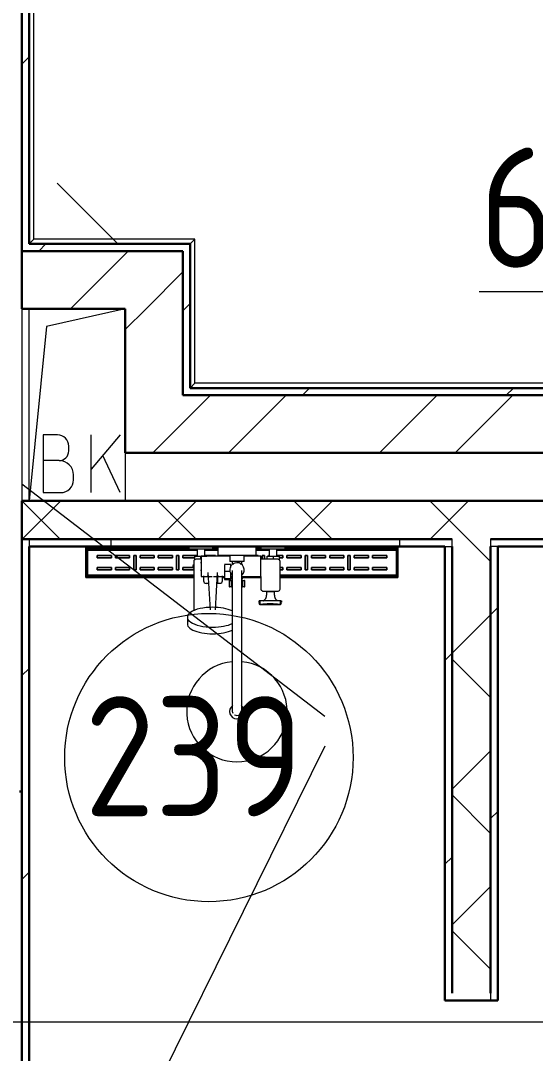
# Model space of a CAD drawing. Header units: millimetres. Extents: x -421858 to 614926, y -468665 to 141641.
# Drawn here: x 131424 to 132494, y 16898 to 19047 of the extents above; entities that cross this region are included whole.
import ezdxf

# ---------------------------------------------------------------- set-up
doc = ezdxf.new("R2010")
doc.units = ezdxf.units.MM
doc.linetypes.add('ADSK_Линия сетки', pattern=[25, 20, -2.5, 0, -2.5])
doc.linetypes.add('ADSK_Сверху', pattern=[450, 300, -150])
for name, color, linetype, lineweight in [('Линии', 252, 'Continuous', 9), ('Марки помещений', 252, 'Continuous', 20), ('Обобщенные модели', 252, 'Continuous', 18), ('Оборудование', 8, 'Continuous', 18), ('Ограждение', 252, 'Continuous', 9), ('Оси', 252, 'Continuous', 9), ('Перекрытие', 252, 'Continuous', 18), ('Сантехника', 252, 'Continuous', 9), ('Стены внутренние', 7, 'Continuous', 18), ('Стены наружные', 7, 'Continuous', 18), ('Стены штриховка', 252, 'Continuous', 9)]:
    doc.layers.add(name, color=color, linetype=linetype, lineweight=lineweight)
doc.styles.add('GOST Common_2', font='', dxfattribs={"width": 0.9, "height": 250})
doc.styles.get('GOST Common_2').set_extended_font_data('GOST type B')

# ---------------------------------------------------------------- blocks, each defined once
blk = doc.blocks.new('2 этаж')
at = {"color": 251, "lineweight": 18, "true_color": 0x636466}
for p, q in [((131441, 18047.7), (131441, 18447.7)), ((131641, 18447.7), (131477.2, 18410.9)), ((131477.2, 18410.9), (131441, 18047.7)), ((131500.2, 18185), (131470.2, 18185)), ((131470.2, 18185), (131470.2, 18065)), ((131630.2, 18185), (131570.2, 18113.5)), ((131570.2, 18065), (131570.2, 18185)), ((131523.5, 18151.6), (131523.5, 18161.6)), ((131641, 18147.7), (131641, 18047.7)), ((131503.5, 18131.6), (131470.2, 18131.6)), ((131630.2, 18065), (131594.2, 18142.1)), ((131533.5, 18091.6), (131533.5, 18101.6)), ((131470.2, 18065), (131506.8, 18065))]:
    blk.add_line(p, q, dxfattribs=at)
for centre, radius, start, end in [((131500.2, 18161.6), 23.3, 0, 90), ((131503.5, 18151.6), 20, 270, 0), ((131503.5, 18101.6), 30, 0, 90), ((131506.8, 18091.6), 26.7, 270, 0)]:
    blk.add_arc(centre, radius, start, end, dxfattribs=at)
at = {"layer": 'Линии', "color": 251, "linetype": 'ADSK_Сверху', "ltscale": 100, "true_color": 0x636466}
for p, q in [((132056.6, 17598.7), (131426, 18082.7)), ((132056.6, 17536.8), (131426, 16262.7))]:
    blk.add_line(p, q, dxfattribs=at)
at = {"layer": 'Марки помещений', "color": 251, "true_color": 0x636466}
blk.add_circle((131815.1, 17513.4), 300, dxfattribs=at)
at = {"layer": 'Обобщенные модели', "color": 251, "lineweight": 9, "true_color": 0x636466}
for p, q in [((131919.2, 17839.7), (131919.2, 17836.3)), ((131921.2, 17839.7), (131919.4, 17839.7)), ((131921.2, 17839.7), (131921.2, 17832.3)), ((131964.3, 17839.7), (131921.2, 17839.7)), ((131921.2, 17832.3), (131921.2, 17839.7)), ((131921.2, 17832.3), (131964.3, 17832.3)), ((131964.3, 17832.3), (131964.3, 17839.7)), ((131965.8, 17839.7), (131964.3, 17839.7)), ((131964.3, 17839.7), (131964.3, 17832.3)), ((131966, 17839.7), (131966, 17837)), ((131966.1, 17836.6), (131966.1, 17839.7))]:
    blk.add_line(p, q, dxfattribs=at)
for points, knots in [([(131919.2, 17835.8), (131919.2, 17835.6), (131919.3, 17835.3), (131919.4, 17834.6), (131919.6, 17834), (131919.8, 17833.4), (131920, 17833), (131920.5, 17832.6), (131920.9, 17832.4), (131921.2, 17832.3)], [0.3333333, 0.3333333, 0.3333333, 0.3333333, 0.4166667, 0.5, 0.5833333, 0.6666667, 0.75, 0.8333333, 1, 1, 1, 1]), ([(131921.2, 17832.3), (131921.2, 17832.3), (131921.8, 17832.3), (131923.7, 17832.6), (131925, 17832.8), (131926.2, 17832.9), (131927.5, 17833), (131928.8, 17833.2), (131930.3, 17833.4), (131931.9, 17833.5), (131933.6, 17833.6), (131935.9, 17833.8), (131940.2, 17834), (131945.3, 17834), (131949.5, 17833.8), (131951.9, 17833.6), (131953.5, 17833.5), (131955.1, 17833.4), (131956.6, 17833.2), (131958, 17833), (131959.3, 17832.9), (131960.4, 17832.8), (131961.8, 17832.6), (131963.6, 17832.3), (131964.3, 17832.3), (131964.3, 17832.3)], [0, 0, 0, 0, 0.111111, 0.166667, 0.194444, 0.222222, 0.25, 0.277778, 0.305556, 0.333333, 0.361111, 0.388889, 0.444444, 0.555556, 0.611111, 0.638889, 0.666667, 0.694444, 0.722222, 0.75, 0.777778, 0.805556, 0.833333, 0.888889, 1, 1, 1, 1]), ([(131964.3, 17832.3), (131964.5, 17832.4), (131964.9, 17832.6), (131965.2, 17833.1), (131965.4, 17833.4), (131965.6, 17834), (131965.8, 17834.7), (131965.9, 17835.3), (131966, 17835.7), (131966, 17835.8)], [0, 0, 0, 0, 0.1666667, 0.25, 0.3333333, 0.4166667, 0.5, 0.5833333, 0.6666667, 0.6666667, 0.6666667, 0.6666667])]:
    blk.add_open_spline(points, degree=3, knots=knots, dxfattribs=at)
at = {"layer": 'Оборудование', "color": 251, "true_color": 0x636466}
blk.add_line((131626, 18582.7), (131499.6, 18709.2), dxfattribs=at)
at = {"layer": 'Ограждение', "color": 251, "true_color": 0x636466}
for p, q in [((131451, 18592.7), (131451, 19522.7)), ((131451, 18592.7), (131441, 18582.7)), ((131786, 18592.7), (131451, 18592.7)), ((131786, 18592.7), (131776, 18582.7)), ((131786, 18292.7), (131786, 18592.7)), ((131786, 18292.7), (131776, 18282.7)), ((133271, 18292.7), (131786, 18292.7))]:
    blk.add_line(p, q, dxfattribs=at)
at = {"layer": 'Оси', "color": 251, "linetype": 'ADSK_Линия сетки', "ltscale": 100, "true_color": 0x636466}
for p, q in [((131426, 33713.4), (131426, -32263.4)), ((165326, 16962.7), (93603.7, 16962.7))]:
    blk.add_line(p, q, dxfattribs=at)
at = {"layer": 'Перекрытие', "color": 251, "ltscale": 100, "true_color": 0x636466}
for p, q in [((131441, 18047.7), (131441, 18447.7)), ((131641, 18147.7), (131641, 18047.7))]:
    blk.add_line(p, q, dxfattribs=at)
at = {"layer": 'Сантехника', "color": 251, "true_color": 0x636466}
for p, q in [((131773.5, 17952.7), (131773.5, 17947.7)), ((131823.5, 17947.7), (131823.5, 17952.7)), ((131833.5, 17951.5), (131833.5, 17934.2)), ((131873.5, 17951.5), (131833.5, 17951.5)), ((131913.5, 17951.5), (131873.5, 17951.5)), ((131913.5, 17934.2), (131913.5, 17951.5)), ((131923.5, 17952.7), (131923.5, 17947.7)), ((131973.5, 17947.7), (131973.5, 17952.7)), ((131559.1, 17888), (131559.1, 17949.9)), ((131559.1, 17949.9), (131559.1, 17888)), ((131559.1, 17949.9), (131773.5, 17949.9)), ((131773.5, 17949.9), (131559.1, 17949.9)), ((131773.6, 17948), (131561, 17948)), ((131561, 17948), (131773.6, 17948)), ((131561, 17948), (131561, 17889.9)), ((131561, 17889.9), (131561, 17948)), ((131562.6, 17941.3), (131562.6, 17946.3)), ((131790.5, 17946.3), (131562.6, 17946.3)), ((131562.6, 17944.8), (131562.6, 17946.3)), ((131562.6, 17944.8), (131790.5, 17944.8)), ((131562.6, 17944.8), (131562.6, 17941.3)), ((131562.6, 17896.7), (131562.6, 17941.3)), ((131562.6, 17941.3), (131562.6, 17896.7)), ((131612.3, 17934), (131582.8, 17934)), ((131582.8, 17934), (131582.8, 17929)), ((131582.8, 17929), (131582.8, 17934)), ((131582.8, 17934), (131612.3, 17934)), ((131582.8, 17929), (131612.3, 17929)), ((131612.3, 17929), (131582.8, 17929)), ((131612.3, 17929), (131612.3, 17934)), ((131612.3, 17934), (131612.3, 17929)), ((131650.2, 17934), (131620.7, 17934)), ((131620.7, 17934), (131620.7, 17929)), ((131620.7, 17929), (131620.7, 17934)), ((131620.7, 17934), (131650.2, 17934)), ((131620.7, 17929), (131650.2, 17929)), ((131650.2, 17929), (131620.7, 17929)), ((131650.2, 17929), (131650.2, 17934)), ((131650.2, 17934), (131650.2, 17929)), ((131663.5, 17934), (131658.6, 17934)), ((131658.6, 17934), (131658.6, 17904)), ((131658.6, 17904), (131658.6, 17934)), ((131658.6, 17934), (131663.5, 17934)), ((131663.5, 17904), (131663.5, 17934)), ((131663.5, 17934), (131663.5, 17904)), ((131701.5, 17934), (131671.9, 17934)), ((131671.9, 17934), (131671.9, 17929)), ((131671.9, 17929), (131671.9, 17934)), ((131671.9, 17934), (131701.5, 17934)), ((131671.9, 17929), (131701.5, 17929)), ((131701.5, 17929), (131671.9, 17929)), ((131701.5, 17929), (131701.5, 17934)), ((131701.5, 17934), (131701.5, 17929)), ((131739.4, 17934), (131709.8, 17934)), ((131709.8, 17934), (131709.8, 17929)), ((131709.8, 17929), (131709.8, 17934)), ((131709.8, 17934), (131739.4, 17934)), ((131709.8, 17929), (131739.4, 17929)), ((131739.4, 17929), (131709.8, 17929)), ((131739.4, 17929), (131739.4, 17934)), ((131739.4, 17934), (131739.4, 17929)), ((131752.7, 17934), (131747.7, 17934)), ((131747.7, 17934), (131747.7, 17904)), ((131747.7, 17904), (131747.7, 17934)), ((131747.7, 17934), (131752.7, 17934)), ((131752.7, 17904), (131752.7, 17934)), ((131752.7, 17934), (131752.7, 17904)), ((131790.5, 17934), (131761, 17934)), ((131761, 17934), (131761, 17929)), ((131761, 17929), (131761, 17934)), ((131761, 17934), (131790.5, 17934)), ((131761, 17929), (131786, 17929)), ((131786, 17929), (131761, 17929)), ((131773.5, 17947.7), (131823.5, 17947.7)), ((131786, 17932.7), (131798.5, 17932.7)), ((131786, 17924.4), (131786, 17932.7)), ((131790.5, 17947.7), (131790.5, 17932.7)), ((131798.5, 17932.7), (131811, 17932.7)), ((131798.5, 17926.4), (131798.5, 17932.7)), ((131858.7, 17932.4), (131798.8, 17932.4)), ((131798.8, 17932.4), (131798.8, 17890.2)), ((131806.5, 17932.7), (131806.5, 17947.7)), ((131833.5, 17946.3), (131806.5, 17946.3)), ((131806.5, 17944.8), (131833.5, 17944.8)), ((131828.5, 17934), (131806.5, 17934)), ((131806.5, 17934), (131828.5, 17934)), ((131823.5, 17949.9), (131833.5, 17949.9)), ((131833.5, 17949.9), (131823.5, 17949.9)), ((131833.5, 17948), (131823.5, 17948)), ((131823.5, 17948), (131833.5, 17948)), ((131828.5, 17932.3), (131828.5, 17934)), ((131828.5, 17934), (131828.5, 17932.3)), ((131873.5, 17934.2), (131833.5, 17934.2)), ((131841.8, 17934), (131836.9, 17934)), ((131836.9, 17934), (131836.9, 17932.2)), ((131836.9, 17932.2), (131836.9, 17934)), ((131836.9, 17934), (131841.8, 17934)), ((131841.8, 17932.4), (131841.8, 17934)), ((131841.8, 17934), (131841.8, 17932.4)), ((131858.5, 17934), (131850.2, 17934)), ((131850.2, 17934), (131850.2, 17932.4)), ((131850.2, 17932.4), (131850.2, 17934)), ((131850.2, 17934), (131858.5, 17934)), ((131858.5, 17934.2), (131858.5, 17921.6)), ((131913.5, 17934.2), (131873.5, 17934.2)), ((131888.5, 17921.6), (131888.5, 17934.2)), ((131917.7, 17934), (131888.5, 17934)), ((131888.5, 17934), (131917.7, 17934)), ((131923.5, 17932.4), (131888.5, 17932.4)), ((131913.5, 17949.9), (131923.5, 17949.9)), ((131923.5, 17949.9), (131913.5, 17949.9)), ((131923.5, 17948), (131913.5, 17948)), ((131913.5, 17948), (131923.5, 17948)), ((131940.5, 17946.3), (131913.5, 17946.3)), ((131913.5, 17944.8), (131940.5, 17944.8)), ((131917.7, 17932.4), (131917.7, 17934)), ((131917.7, 17934), (131917.7, 17932.4)), ((131923.5, 17947.7), (131973.5, 17947.7)), ((131923.5, 17890.2), (131923.5, 17932.4)), ((131931, 17934), (131926, 17934)), ((131926, 17934), (131926, 17926.4)), ((131926, 17926.4), (131926, 17934)), ((131926, 17934), (131931, 17934)), ((131931, 17926.4), (131931, 17934)), ((131931, 17934), (131931, 17926.4)), ((131936, 17932.7), (131948.5, 17932.7)), ((131936, 17926.4), (131936, 17932.7)), ((131940.5, 17934), (131939.3, 17934)), ((131939.3, 17934), (131939.3, 17932.7)), ((131939.3, 17932.7), (131939.3, 17934)), ((131939.3, 17934), (131940.5, 17934)), ((131940.5, 17947.7), (131940.5, 17932.7)), ((131948.5, 17932.7), (131961, 17932.7)), ((131948.5, 17932.7), (131948.5, 17926.4)), ((131956.5, 17932.7), (131956.5, 17947.7)), ((132205.3, 17946.3), (131956.5, 17946.3)), ((131956.5, 17944.8), (132205.3, 17944.8)), ((131968.9, 17934), (131956.5, 17934)), ((131956.5, 17934), (131968.9, 17934)), ((131961, 17932.7), (131961, 17924.3)), ((131961, 17929), (131968.9, 17929)), ((131968.9, 17929), (131961, 17929)), ((131968.9, 17929), (131968.9, 17934)), ((131968.9, 17934), (131968.9, 17929)), ((132206.5, 17948), (131973.4, 17948)), ((131973.4, 17948), (132206.5, 17948)), ((131973.5, 17949.9), (132208.4, 17949.9)), ((132208.4, 17949.9), (131973.5, 17949.9)), ((132006.8, 17934), (131977.3, 17934)), ((131977.3, 17934), (131977.3, 17929)), ((131977.3, 17929), (131977.3, 17934)), ((131977.3, 17934), (132006.8, 17934)), ((131977.3, 17929), (132006.8, 17929)), ((132006.8, 17929), (131977.3, 17929)), ((132006.8, 17929), (132006.8, 17934)), ((132006.8, 17934), (132006.8, 17929)), ((132020.1, 17934), (132015.2, 17934)), ((132015.2, 17934), (132015.2, 17904)), ((132015.2, 17904), (132015.2, 17934)), ((132015.2, 17934), (132020.1, 17934)), ((132020.1, 17904), (132020.1, 17934)), ((132020.1, 17934), (132020.1, 17904)), ((132058, 17934), (132028.5, 17934)), ((132028.5, 17934), (132028.5, 17929)), ((132028.5, 17929), (132028.5, 17934)), ((132028.5, 17934), (132058, 17934)), ((132028.5, 17929), (132058, 17929)), ((132058, 17929), (132028.5, 17929)), ((132058, 17929), (132058, 17934)), ((132058, 17934), (132058, 17929)), ((132095.9, 17934), (132066.4, 17934)), ((132066.4, 17934), (132066.4, 17929)), ((132066.4, 17929), (132066.4, 17934)), ((132066.4, 17934), (132095.9, 17934)), ((132066.4, 17929), (132095.9, 17929)), ((132095.9, 17929), (132066.4, 17929)), ((132095.9, 17929), (132095.9, 17934)), ((132095.9, 17934), (132095.9, 17929)), ((132109.2, 17934), (132104.3, 17934)), ((132104.3, 17934), (132104.3, 17904)), ((132104.3, 17904), (132104.3, 17934)), ((132104.3, 17934), (132109.2, 17934)), ((132109.2, 17904), (132109.2, 17934)), ((132109.2, 17934), (132109.2, 17904)), ((132147.2, 17934), (132117.6, 17934)), ((132117.6, 17934), (132117.6, 17929)), ((132117.6, 17929), (132117.6, 17934)), ((132117.6, 17934), (132147.2, 17934)), ((132117.6, 17929), (132147.2, 17929)), ((132147.2, 17929), (132117.6, 17929)), ((132147.2, 17929), (132147.2, 17934)), ((132147.2, 17934), (132147.2, 17929)), ((132185.1, 17934), (132155.5, 17934)), ((132155.5, 17934), (132155.5, 17929)), ((132155.5, 17929), (132155.5, 17934)), ((132155.5, 17934), (132185.1, 17934)), ((132155.5, 17929), (132185.1, 17929)), ((132185.1, 17929), (132155.5, 17929)), ((132185.1, 17929), (132185.1, 17934)), ((132185.1, 17934), (132185.1, 17929)), ((132205.3, 17946.3), (132205.3, 17941.3)), ((132205.3, 17946.3), (132205.3, 17944.8)), ((132205.3, 17941.3), (132205.3, 17944.8)), ((132205.3, 17941.3), (132205.3, 17896.7)), ((132205.3, 17896.7), (132205.3, 17941.3)), ((132206.5, 17889.9), (132206.5, 17948)), ((132206.5, 17948), (132206.5, 17889.9)), ((132208.4, 17949.9), (132208.4, 17888)), ((132208.4, 17888), (132208.4, 17949.9)), ((131612.3, 17909), (131582.8, 17909)), ((131582.8, 17909), (131582.8, 17904)), ((131582.8, 17904), (131582.8, 17909)), ((131582.8, 17909), (131612.3, 17909)), ((131612.3, 17904), (131612.3, 17909)), ((131612.3, 17909), (131612.3, 17904)), ((131650.2, 17909), (131620.7, 17909)), ((131620.7, 17909), (131620.7, 17904)), ((131620.7, 17904), (131620.7, 17909)), ((131620.7, 17909), (131650.2, 17909)), ((131650.2, 17904), (131650.2, 17909)), ((131650.2, 17909), (131650.2, 17904)), ((131701.5, 17909), (131671.9, 17909)), ((131671.9, 17909), (131671.9, 17904)), ((131671.9, 17904), (131671.9, 17909)), ((131671.9, 17909), (131701.5, 17909)), ((131701.5, 17904), (131701.5, 17909)), ((131701.5, 17909), (131701.5, 17904)), ((131739.4, 17909), (131709.8, 17909)), ((131709.8, 17909), (131709.8, 17904)), ((131709.8, 17904), (131709.8, 17909)), ((131709.8, 17909), (131739.4, 17909)), ((131739.4, 17904), (131739.4, 17909)), ((131739.4, 17909), (131739.4, 17904)), ((131783, 17909), (131761, 17909)), ((131761, 17909), (131761, 17904)), ((131761, 17904), (131761, 17909)), ((131761, 17909), (131783, 17909)), ((131783.7, 17921.4), (131783.7, 17819)), ((131798.8, 17926.4), (131788.7, 17926.4)), ((131798.8, 17918.8), (131797.3, 17918.8)), ((131860.4, 17915), (131847.5, 17915)), ((131847.5, 17914.9), (131847.5, 17901.6)), ((131873.5, 17921.6), (131858.5, 17921.6)), ((131860.4, 17909), (131860.4, 17914.9)), ((131863.5, 17921.6), (131863.5, 17916.6)), ((131863.5, 17916.6), (131866.7, 17916.6)), ((131888.5, 17921.6), (131873.5, 17921.6)), ((131880.3, 17916.6), (131883.5, 17916.6)), ((131883.5, 17916.6), (131883.5, 17921.6)), ((131958.3, 17926.4), (131923.5, 17926.4)), ((131963.3, 17863.7), (131963.3, 17921.4)), ((131968.9, 17909), (131963.3, 17909)), ((131963.3, 17909), (131968.9, 17909)), ((131968.9, 17904), (131968.9, 17909)), ((131968.9, 17909), (131968.9, 17904)), ((132006.8, 17909), (131977.3, 17909)), ((131977.3, 17909), (131977.3, 17904)), ((131977.3, 17904), (131977.3, 17909)), ((131977.3, 17909), (132006.8, 17909)), ((132006.8, 17904), (132006.8, 17909)), ((132006.8, 17909), (132006.8, 17904)), ((132058, 17909), (132028.5, 17909)), ((132028.5, 17909), (132028.5, 17904)), ((132028.5, 17904), (132028.5, 17909)), ((132028.5, 17909), (132058, 17909)), ((132058, 17904), (132058, 17909)), ((132058, 17909), (132058, 17904)), ((132095.9, 17909), (132066.4, 17909)), ((132066.4, 17909), (132066.4, 17904)), ((132066.4, 17904), (132066.4, 17909)), ((132066.4, 17909), (132095.9, 17909)), ((132095.9, 17904), (132095.9, 17909)), ((132095.9, 17909), (132095.9, 17904)), ((132147.2, 17909), (132117.6, 17909)), ((132117.6, 17909), (132117.6, 17904)), ((132117.6, 17904), (132117.6, 17909)), ((132117.6, 17909), (132147.2, 17909)), ((132147.2, 17904), (132147.2, 17909)), ((132147.2, 17909), (132147.2, 17904)), ((132185.1, 17909), (132155.5, 17909)), ((132155.5, 17909), (132155.5, 17904)), ((132155.5, 17904), (132155.5, 17909)), ((132155.5, 17909), (132185.1, 17909)), ((132185.1, 17904), (132185.1, 17909)), ((132185.1, 17909), (132185.1, 17904)), ((131783.7, 17888), (131559.1, 17888)), ((131559.1, 17888), (131783.7, 17888)), ((131561, 17889.9), (131783.7, 17889.9)), ((131783.7, 17889.9), (131561, 17889.9)), ((131562.6, 17896.7), (131562.6, 17893.2)), ((131562.6, 17891.7), (131562.6, 17896.7)), ((131783.7, 17893.2), (131562.6, 17893.2)), ((131562.6, 17891.7), (131562.6, 17893.2)), ((131783.7, 17891.7), (131562.6, 17891.7)), ((131582.8, 17904), (131612.3, 17904)), ((131612.3, 17904), (131582.8, 17904)), ((131620.7, 17904), (131650.2, 17904)), ((131650.2, 17904), (131620.7, 17904)), ((131658.6, 17904), (131663.5, 17904)), ((131663.5, 17904), (131658.6, 17904)), ((131671.9, 17904), (131701.5, 17904)), ((131701.5, 17904), (131671.9, 17904)), ((131709.8, 17904), (131739.4, 17904)), ((131739.4, 17904), (131709.8, 17904)), ((131747.7, 17904), (131752.7, 17904)), ((131752.7, 17904), (131747.7, 17904)), ((131761, 17904), (131783.7, 17904)), ((131783.7, 17904), (131761, 17904)), ((131797.3, 17903.8), (131798.8, 17903.8)), ((131798.8, 17890.2), (131821.7, 17890.2)), ((131803.8, 17891.5), (131803.8, 17881)), ((131813.1, 17898.7), (131817.5, 17820.8)), ((131824.4, 17890.2), (131847.5, 17890.2)), ((131828.7, 17820.8), (131833.1, 17898.7)), ((131832.9, 17887.4), (131832.9, 17889.5)), ((131832.9, 17887.4), (131832.9, 17876.1)), ((131843.4, 17881.2), (131843.4, 17891.5)), ((131843.4, 17889.9), (131847.5, 17889.9)), ((131847.5, 17889.9), (131843.4, 17889.9)), ((131847.5, 17888), (131843.4, 17888)), ((131843.4, 17888), (131847.5, 17888)), ((131847.5, 17901.6), (131847.5, 17886.2)), ((131847.5, 17901.6), (131859.5, 17901.6)), ((131847.5, 17886.2), (131847.5, 17884.1)), ((131847.5, 17886.2), (131860.4, 17886.2)), ((131860.4, 17886.2), (131860.4, 17899.5)), ((131860.4, 17890.2), (131863.8, 17890.2)), ((131861.6, 17888), (131860.4, 17888)), ((131860.4, 17888), (131861.6, 17888)), ((131860.4, 17884.1), (131860.4, 17886.2)), ((131883.2, 17890.2), (131923.5, 17890.2)), ((131923.5, 17888), (131885.6, 17888)), ((131885.6, 17888), (131923.5, 17888)), ((131886.4, 17889.9), (131923.7, 17889.9)), ((131923.7, 17889.9), (131886.4, 17889.9)), ((131923.5, 17890.2), (131923.5, 17863.8)), ((131963.3, 17904), (131968.9, 17904)), ((131968.9, 17904), (131963.3, 17904)), ((132205.3, 17893.2), (131963.3, 17893.2)), ((132205.3, 17891.7), (131963.3, 17891.7)), ((131963.3, 17889.9), (132206.5, 17889.9)), ((132206.5, 17889.9), (131963.3, 17889.9)), ((132208.4, 17888), (131963.3, 17888)), ((131963.3, 17888), (132208.4, 17888)), ((131977.3, 17904), (132006.8, 17904)), ((132006.8, 17904), (131977.3, 17904)), ((132015.2, 17904), (132020.1, 17904)), ((132020.1, 17904), (132015.2, 17904)), ((132028.5, 17904), (132058, 17904)), ((132058, 17904), (132028.5, 17904)), ((132066.4, 17904), (132095.9, 17904)), ((132095.9, 17904), (132066.4, 17904)), ((132104.3, 17904), (132109.2, 17904)), ((132109.2, 17904), (132104.3, 17904)), ((132117.6, 17904), (132147.2, 17904)), ((132147.2, 17904), (132117.6, 17904)), ((132155.5, 17904), (132185.1, 17904)), ((132185.1, 17904), (132155.5, 17904)), ((132205.3, 17893.2), (132205.3, 17896.7)), ((132205.3, 17896.7), (132205.3, 17891.7)), ((132205.3, 17893.2), (132205.3, 17891.7)), ((131809.2, 17876.1), (131814.3, 17876.1)), ((131814.3, 17876.1), (131814.3, 17877.3)), ((131832.9, 17876.1), (131837.9, 17876.1)), ((131847.5, 17884.1), (131860.4, 17884.1)), ((131857.3, 17881.7), (131857.3, 17868.5)), ((131857.7, 17881.7), (131857.3, 17881.7)), ((131857.3, 17868.5), (131857.7, 17868.5)), ((131857.7, 17881.7), (131862.2, 17881.7)), ((131857.7, 17868.5), (131857.7, 17881.7)), ((131862.2, 17868.5), (131857.7, 17868.5)), ((131861.9, 17881.7), (131862.2, 17881.7)), ((131862.2, 17868.5), (131861.9, 17868.5)), ((131863.8, 17881.7), (131862.2, 17881.7)), ((131862.2, 17868.5), (131862.2, 17881.7)), ((131862.2, 17868.5), (131863.4, 17868.5)), ((131862.5, 17884.7), (131863.8, 17884.7)), ((131863.4, 17868.5), (131863.4, 17859.7)), ((131863.5, 17879.6), (131863.5, 17641.4)), ((131882.9, 17884.7), (131884.5, 17884.7)), ((131884.8, 17881.7), (131883.1, 17881.7)), ((131883.5, 17641.4), (131883.5, 17879.6)), ((131883.6, 17868.5), (131884.8, 17868.5)), ((131883.6, 17859.7), (131883.6, 17868.5)), ((131884.8, 17881.7), (131889.3, 17881.7)), ((131884.8, 17881.7), (131885.2, 17881.7)), ((131884.8, 17868.5), (131884.8, 17881.7)), ((131885.2, 17868.5), (131884.8, 17868.5)), ((131889.3, 17868.5), (131884.8, 17868.5)), ((131889.7, 17881.7), (131889.3, 17881.7)), ((131889.3, 17868.5), (131889.3, 17881.7)), ((131889.3, 17868.5), (131889.7, 17868.5)), ((131889.7, 17868.5), (131889.7, 17881.7)), ((131928.4, 17859.7), (131959.4, 17859.7)), ((131935.2, 17859.1), (131935.2, 17851.6)), ((131935.2, 17859.1), (131943.2, 17859.1)), ((131943.2, 17859.1), (131951.3, 17859.1)), ((131951.3, 17851.6), (131951.3, 17859.1)), ((131770.3, 17805.6), (131770.3, 17791.8))]:
    blk.add_line(p, q, dxfattribs=at)
at = {"layer": 'Сантехника', "color": 251, "true_color": 0x636466, "flags": 128}
for points in [[(131782.4, 17911.3), (131782.5, 17911.6), (131782.5, 17911.9), (131782.5, 17912.2), (131782.5, 17912.5), (131782.6, 17912.8), (131782.7, 17913.1), (131782.7, 17913.3), (131782.8, 17913.6), (131782.9, 17913.9), (131783, 17914.2), (131783.2, 17914.5), (131783.3, 17914.7), (131783.4, 17915), (131783.6, 17915.3), (131783.8, 17915.5)], [(131783.6, 17907.2), (131783.5, 17907.5), (131783.3, 17907.7), (131783.2, 17908), (131783.1, 17908.3), (131783, 17908.5), (131782.9, 17908.8), (131782.8, 17909.1), (131782.7, 17909.4), (131782.6, 17909.7), (131782.6, 17910), (131782.5, 17910.3), (131782.5, 17910.6), (131782.5, 17910.9), (131782.4, 17911.2), (131782.4, 17911.3)], [(131863.5, 17902.7), (131863.5, 17902.7), (131863.5, 17902.7), (131863.5, 17902.6), (131863.5, 17902.4), (131863.5, 17902.3), (131863.5, 17902.1), (131863.5, 17901.8), (131863.5, 17901.5), (131863.5, 17901.2), (131863.5, 17900.9), (131863.5, 17900.5), (131863.5, 17900), (131863.5, 17899.6), (131863.5, 17899.1), (131863.5, 17898.6), (131863.5, 17898), (131863.5, 17897.4), (131863.5, 17896.8), (131863.5, 17896.2), (131863.5, 17895.5), (131863.5, 17894.8), (131863.5, 17894.1), (131863.5, 17893.3), (131863.5, 17892.5), (131863.5, 17891.7), (131863.5, 17890.9), (131863.5, 17890.1), (131863.5, 17889.2), (131863.5, 17888.4), (131863.5, 17887.5), (131863.5, 17886.6), (131863.5, 17885.7), (131863.5, 17884.7), (131863.5, 17883.8), (131863.5, 17882.9), (131863.5, 17881.9), (131863.5, 17881), (131863.5, 17880), (131863.5, 17879.6)], [(131883.5, 17879.6), (131883.5, 17880.6), (131883.5, 17881.6), (131883.5, 17882.5), (131883.5, 17883.4), (131883.5, 17884.4), (131883.5, 17885.3), (131883.5, 17886.2), (131883.5, 17887.1), (131883.5, 17888), (131883.5, 17888.9), (131883.5, 17889.8), (131883.5, 17890.6), (131883.5, 17891.4), (131883.5, 17892.2), (131883.5, 17893), (131883.5, 17893.8), (131883.5, 17894.5), (131883.5, 17895.2), (131883.5, 17895.9), (131883.5, 17896.6), (131883.5, 17897.2), (131883.5, 17897.8), (131883.5, 17898.3), (131883.5, 17898.9), (131883.5, 17899.4), (131883.5, 17899.9), (131883.5, 17900.3), (131883.5, 17900.7), (131883.5, 17901.1), (131883.5, 17901.4), (131883.5, 17901.7), (131883.5, 17902), (131883.5, 17902.2), (131883.5, 17902.4), (131883.5, 17902.5), (131883.5, 17902.6), (131883.5, 17902.7), (131883.5, 17902.7), (131883.5, 17902.7)], [(131928.7, 17839.7), (131929.1, 17840), (131929.6, 17840.4), (131930, 17840.7), (131930.4, 17841.1), (131930.9, 17841.5), (131931.3, 17841.9), (131931.6, 17842.3), (131932, 17842.7), (131932.4, 17843.1), (131932.7, 17843.6), (131933, 17844.1), (131933.3, 17844.6), (131933.6, 17845), (131933.8, 17845.5), (131934, 17846.1), (131934.3, 17846.6), (131934.4, 17847.1), (131934.6, 17847.6), (131934.8, 17848.2), (131934.9, 17848.7), (131935, 17849.3), (131935.1, 17849.8), (131935.1, 17850.4), (131935.2, 17851), (131935.2, 17851.5), (131935.2, 17851.6)], [(131951.3, 17851.6), (131951.3, 17851), (131951.3, 17850.5), (131951.4, 17849.9), (131951.4, 17849.4), (131951.5, 17848.8), (131951.7, 17848.3), (131951.8, 17847.7), (131952, 17847.2), (131952.2, 17846.7), (131952.4, 17846.1), (131952.6, 17845.6), (131952.8, 17845.1), (131953.1, 17844.6), (131953.4, 17844.1), (131953.7, 17843.7), (131954, 17843.2), (131954.4, 17842.8), (131954.7, 17842.3), (131955.1, 17841.9), (131955.5, 17841.5), (131955.9, 17841.1), (131956.4, 17840.8), (131956.8, 17840.4), (131957.2, 17840.1), (131957.7, 17839.8), (131957.8, 17839.7)], [(131863.5, 17641.4), (131863.5, 17640.2), (131863.5, 17639), (131863.5, 17637.9), (131863.5, 17636.7), (131863.5, 17635.5), (131863.5, 17634.4), (131863.5, 17633.3), (131863.5, 17632.1), (131863.5, 17631), (131863.5, 17629.9), (131863.5, 17628.8), (131863.5, 17627.7), (131863.5, 17626.7), (131863.5, 17625.7), (131863.5, 17624.7), (131863.5, 17623.7), (131863.5, 17622.7), (131863.5, 17621.8), (131863.5, 17620.9), (131863.5, 17620.1), (131863.5, 17619.2), (131863.5, 17618.4), (131863.5, 17617.7), (131863.5, 17617), (131863.5, 17616.3), (131863.5, 17615.6), (131863.5, 17615), (131863.5, 17614.5), (131863.5, 17613.9), (131863.5, 17613.4), (131863.5, 17613), (131863.5, 17612.6), (131863.5, 17612.3), (131863.5, 17611.9), (131863.5, 17611.7), (131863.5, 17611.5), (131863.5, 17611.3), (131863.5, 17611.2), (131863.5, 17611.1), (131863.5, 17611.1)], [(131883.5, 17611.1), (131883.5, 17611.1), (131883.5, 17611.2), (131883.5, 17611.3), (131883.5, 17611.4), (131883.5, 17611.6), (131883.5, 17611.9), (131883.5, 17612.2), (131883.5, 17612.6), (131883.5, 17612.9), (131883.5, 17613.4), (131883.5, 17613.9), (131883.5, 17614.4), (131883.5, 17614.9), (131883.5, 17615.5), (131883.5, 17616.2), (131883.5, 17616.9), (131883.5, 17617.6), (131883.5, 17618.3), (131883.5, 17619.1), (131883.5, 17619.9), (131883.5, 17620.8), (131883.5, 17621.7), (131883.5, 17622.6), (131883.5, 17623.6), (131883.5, 17624.5), (131883.5, 17625.5), (131883.5, 17626.6), (131883.5, 17627.6), (131883.5, 17628.7), (131883.5, 17629.7), (131883.5, 17630.8), (131883.5, 17632), (131883.5, 17633.1), (131883.5, 17634.2), (131883.5, 17635.4), (131883.5, 17636.5), (131883.5, 17637.7), (131883.5, 17638.9), (131883.5, 17640), (131883.5, 17641.2), (131883.5, 17641.4)]]:
    blk.add_lwpolyline(points, dxfattribs=at)
at = {"layer": 'Сантехника', "color": 251, "true_color": 0x636466}
for centre, radius, start, end in [((131788.7, 17921.4), 5, 90, 180), ((131873.5, 17904.1), 15, 90, 229.1102), ((131873.5, 17904.1), 15, 315, 90), ((131958.3, 17921.4), 5, 0, 90), ((131845.5, 17881.8), 17.2, 9.6958, 29.1813), ((131901.4, 17881.8), 17.2, 150.8187, 170.3042), ((131928.4, 17864.7), 5, 190.7348, 270), ((131958.3, 17864.6), 5, 282.0451, 349.4262), ((131873.5, 17609), 104.4, 95.5433, 270), ((131873.5, 17609), 104.4, 270, 84.4004), ((131873.5, 17609), 15.3, 125.2067, 270), ((131873.5, 17611.1), 10, 171.3374, 210), ((131873.5, 17609), 15.3, 270, 54.7933), ((131873.5, 17611.1), 10, 330, 8.6626), ((131873.5, 17611.1), 10, 240, 270), ((131873.5, 17611.1), 10, 270, 300)]:
    blk.add_arc(centre, radius, start, end, dxfattribs=at)
for centre, major_axis, ratio, start_param, end_param in [((131823.6, 17893.1), (11.1, 0), 0.920505, 3.217557, 3.724253), ((131823.6, 17893.1), (11.1, 0), 0.920505, 5.700525, 6.207221), ((131809.2, 17881), (5.38, 0), 0.920505, 3.141593, 4.712389), ((131837.9, 17881.2), (-5.51, 0), 0.920505, 1.570796, 3.141593), ((131823.1, 17805.6), (-52.8, 0), 0.390731, 4.712389, 7.853982), ((131823.1, 17805.6), (52.8, 0), 0.390731, 0.694281, 1.570796), ((131823.1, 17791.8), (52.8, 0), 0.390731, 2.917193, 4.712389), ((131823.1, 17805.6), (-52.8, 0), 0.390731, 1.570796, 2.455637), ((131823.1, 17791.8), (-52.8, 0), 0.390731, 1.570796, 2.455637)]:
    blk.add_ellipse(centre, major_axis=major_axis, ratio=ratio, start_param=start_param, end_param=end_param, dxfattribs=at)
at = {"layer": 'Стены внутренние', "color": 251, "true_color": 0x636466}
blk.add_line((131426, 18447.7), (131426, 18047.7), dxfattribs=at)
at = {"layer": 'Стены внутренние', "color": 251, "lineweight": 30, "true_color": 0x636466}
blk.add_line((131426, 17442.7), (131421, 17442.7), dxfattribs=at)
at = {"layer": 'Стены наружные', "color": 251, "lineweight": 30, "true_color": 0x636466}
for p, q in [((131441, 18582.7), (131441, 19622.7)), ((131426, 19192.7), (131426, 18447.7)), ((131441, 18582.7), (131776, 18582.7)), ((131776, 18582.7), (131776, 18282.7)), ((131761, 18567.7), (131426, 18567.7)), ((131761, 18267.7), (131761, 18567.7)), ((131641, 18447.7), (131426, 18447.7)), ((131641, 18147.7), (131641, 18447.7)), ((131776, 18282.7), (133281, 18282.7)), ((133296, 18267.7), (131761, 18267.7)), ((133296, 18147.7), (131641, 18147.7)), ((131426, 18047.7), (133296, 18047.7)), ((131426, 16182.7), (131426, 18047.7)), ((132321, 17967.7), (131426, 17967.7)), ((131441, 17952.7), (131441, 16317.7)), ((131441, 17952.7), (132306, 17952.7)), ((132306, 17007.7), (132306, 17952.7)), ((132321, 17022.7), (132321, 17952.7)), ((133296, 17967.7), (132401, 17967.7)), ((132401, 17952.7), (132401, 17022.7)), ((132416, 17952.7), (133281, 17952.7)), ((132416, 17952.7), (132416, 17007.7)), ((132416, 17007.7), (132306, 17007.7))]:
    blk.add_line(p, q, dxfattribs=at)
at = {"layer": 'Стены наружные', "color": 251, "linetype": 'Continuous', "lineweight": 9, "true_color": 0x636466}
for p, q in [((131426, 18956.9), (131441, 18971.9)), ((131461.1, 18567.7), (131476.1, 18582.7)), ((131527.3, 18447.7), (131647.3, 18567.7)), ((131684.4, 18447.7), (131761, 18524.3)), ((131641, 18404.3), (131684.4, 18447.7)), ((131761, 18443.4), (131776, 18458.4)), ((132009.6, 18267.7), (132024.6, 18282.7)), ((132433.9, 18267.7), (132448.9, 18282.7)), ((131698.7, 18147.7), (131818.7, 18267.7)), ((131855.9, 18147.7), (131975.9, 18267.7)), ((132170.2, 18147.7), (132290.2, 18267.7)), ((132327.3, 18147.7), (132447.3, 18267.7)), ((131506, 17967.7), (131426, 18047.7)), ((131426.8, 17967.7), (131506.8, 18047.7)), ((131788.8, 17967.7), (131708.8, 18047.7)), ((131709.6, 17967.7), (131789.6, 18047.7)), ((132071.7, 17967.7), (131991.7, 18047.7)), ((131992.5, 17967.7), (132072.5, 18047.7)), ((132354.5, 17967.7), (132274.5, 18047.7)), ((132275.3, 17967.7), (132355.3, 18047.7)), ((131612, 17952.7), (131612, 17967.7)), ((132212, 17952.7), (132212, 17967.7)), ((132401, 17921.3), (132354.5, 17967.7)), ((132401, 17810.6), (132416, 17825.6)), ((132321, 17730.6), (132401, 17810.6)), ((132306, 17715.6), (132321, 17730.6)), ((132401, 17638.4), (132321, 17718.4)), ((131426, 17684.1), (131441, 17699.1)), ((132321, 17447.7), (132401, 17527.7)), ((132401, 17355.6), (132321, 17435.6)), ((132401, 17386.3), (132416, 17401.3)), ((132306, 17291.3), (132321, 17306.3)), ((131426, 17259.9), (131441, 17274.9)), ((132321, 17164.9), (132401, 17244.9)), ((132401, 17072.7), (132321, 17152.7))]:
    blk.add_line(p, q, dxfattribs=at)
at = {"layer": 'Стены штриховка', "color": 251, "true_color": 0x636466}
for p, q in [((131441, 17967.7), (131441, 17952.7)), ((132306, 17952.7), (132321, 17952.7)), ((132321, 17952.7), (132321, 17967.7)), ((132401, 17967.7), (132401, 17952.7)), ((132416, 17952.7), (132401, 17952.7)), ((132401, 17022.7), (132401, 17007.7))]:
    blk.add_line(p, q, dxfattribs=at)
at = {"layer": 'Марки помещений', "color": 251, "true_color": 0x636466, "style": 'GOST Common_2', "width": 0.9}
for s, p in [('%%U6,46', (132377.6, 18533.3)), ('239', (131556.3, 17391.1))]:
    blk.add_text(s, height=250, dxfattribs=at).set_placement(p)

msp = doc.modelspace()

# ---------------------------------------------------------------- block references
msp.add_blockref('2 этаж', (0, 0))

doc.saveas('drawing.dxf')
